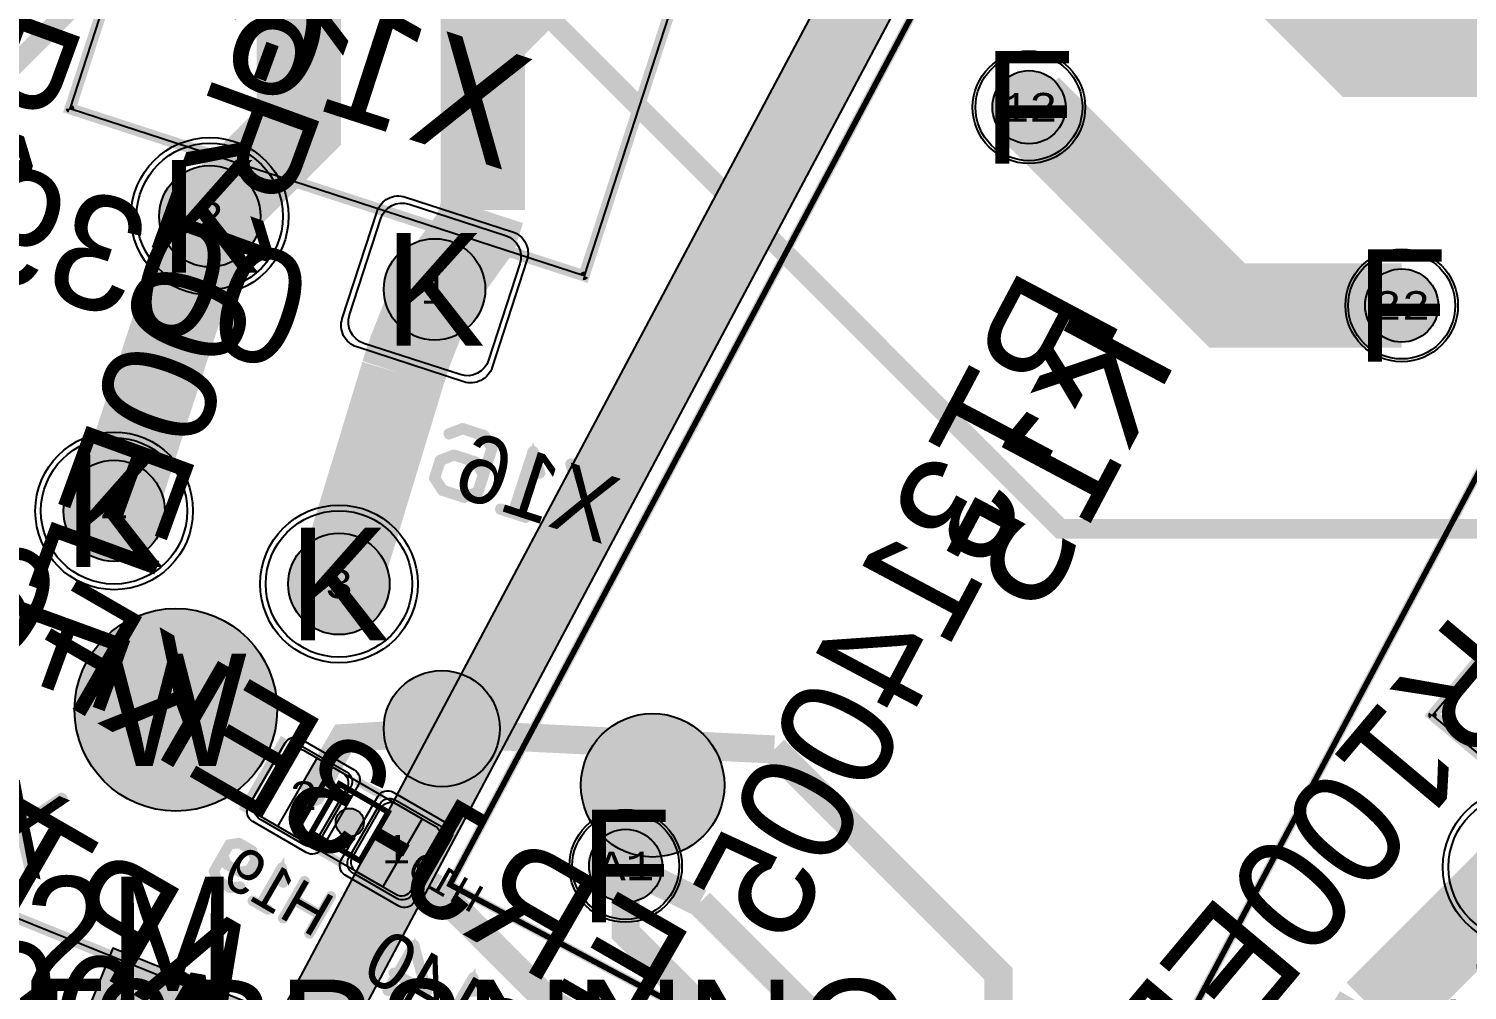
# Model space of a CAD drawing. Extents: x -98 to 119, y -207 to 98.
# Drawn here: x 16.64 to 42.19, y 54.27 to 71.34 of the extents above; entities that cross this region are included whole.
import ezdxf
from ezdxf.enums import TextEntityAlignment as Align

# ---------------------------------------------------------------- set-up
doc = ezdxf.new("R2010")
doc.units = 0
doc.header["$MEASUREMENT"] = 0
for name, color, linetype in [('ASSEMBLY_OUTLINES_BTM', 191, 'CONTINUOUS'), ('ASSEMBLY_PART_NUMBERS_BTM', 191, 'CONTINUOUS'), ('ASSEMBLY_PART_NUMBERS_TOP', 102, 'CONTINUOUS'), ('ASSEMBLY_REF_DES_BTM', 191, 'CONTINUOUS'), ('BOARD_OUTLINE', 10, 'CONTINUOUS'), ('DRILL_DRAWING', 21, 'CONTINUOUS'), ('GENERATED_SILKSCREEN_BTM', 255, 'CONTINUOUS'), ('MANUFACTURING_OUTLINES', 10, 'CONTINUOUS'), ('MOUNTING_HOLES_LAYER_BOT17', 42, 'CONTINUOUS'), ('MOUNTING_HOLES_LAYER_TOP', 42, 'CONTINUOUS'), ('PART_HOLES_LAYER_BOTTOM', 30, 'CONTINUOUS'), ('PART_HOLES_LAYER_TOP', 30, 'CONTINUOUS'), ('PART_PADS_LAYER_BOTTOM', 230, 'CONTINUOUS'), ('PART_PADS_LAYER_TOP', 150, 'CONTINUOUS'), ('PART_PADS_SMD_BTM', 230, 'CONTINUOUS'), ('PIN_NUMBERS_BTM', 8, 'CONTINUOUS'), ('PIN_NUMBERS_TOP', 8, 'CONTINUOUS'), ('PLACEMENT_OUTLINES_BTM', 222, 'CONTINUOUS'), ('PLANE_DATA_LAYER_BOTTOM', 230, 'CONTINUOUS'), ('PLANE_DATA_LAYER_TOP', 150, 'CONTINUOUS'), ('PLANE_SHAPES_LAYER_BOTTOM', 230, 'CONTINUOUS'), ('PLANE_SHAPES_LAYER_TOP', 150, 'CONTINUOUS'), ('ROUTE_BORDER', 151, 'CONTINUOUS'), ('SILKSCREEN_OUTLINES_BTM', 211, 'CONTINUOUS'), ('SILKSCREEN_REF_DES_BTM', 211, 'CONTINUOUS'), ('SOLDERMASK_PADS_BTM', 12, 'CONTINUOUS'), ('SOLDERMASK_PADS_TOP', 180, 'CONTINUOUS'), ('SOLDERPASTE_PADS_BTM', 12, 'CONTINUOUS'), ('TRACES_LAYER_BOTTOM', 230, 'CONTINUOUS'), ('TRACES_LAYER_TOP', 150, 'CONTINUOUS')]:
    doc.layers.add(name, color=color, linetype=linetype)
doc.styles.add('COURIER_NEW', font='COUR.TTF')
doc.styles.add('VERDANA', font='verdana.TTF')
doc.styles.add('VERIBEST_GERBER_0', font='txt')

msp = doc.modelspace()

# ---------------------------------------------------------------- hatches: boundary and pattern name
at = {"layer": 'ASSEMBLY_OUTLINES_BTM'}
h = msp.add_hatch(color=256, dxfattribs=at)
edge = h.paths.add_edge_path()
edge.add_arc((27.720512, 57.910871), 1.274755, 0, 360)
h = msp.add_hatch(color=256, dxfattribs=at)
edge = h.paths.add_edge_path()
edge.add_arc((22.339357, 57.25), 0.25, 0, 360)
at = {"layer": 'GENERATED_SILKSCREEN_BTM'}
h = msp.add_hatch(color=256, dxfattribs=at)
edge = h.paths.add_edge_path()
edge.add_arc((23.973568, 58.916124), 1.030776, 0, 360)
at = {"layer": 'MOUNTING_HOLES_LAYER_BOT17'}
h = msp.add_hatch(color=256, dxfattribs=at)
edge = h.paths.add_edge_path()
edge.add_arc((19.25, 59.25), 1.8, 0, 360)
at = {"layer": 'MOUNTING_HOLES_LAYER_TOP'}
h = msp.add_hatch(color=256, dxfattribs=at)
edge = h.paths.add_edge_path()
edge.add_arc((19.25, 59.25), 1.8, 0, 360)
at = {"layer": 'PART_HOLES_LAYER_BOTTOM'}
h = msp.add_hatch(color=256, dxfattribs=at)
edge = h.paths.add_edge_path()
edge.add_arc((34.405872, 69.951691), 0.65, 0, 360)
h = msp.add_hatch(color=256, dxfattribs=at)
edge = h.paths.add_edge_path()
edge.add_arc((19.852579, 68.014341), 0.9, 0, 360)
h = msp.add_hatch(color=256, dxfattribs=at)
edge = h.paths.add_edge_path()
edge.add_arc((23.847016, 66.71647), 0.9, 0, 360)
h = msp.add_hatch(color=256, dxfattribs=at)
edge = h.paths.add_edge_path()
edge.add_arc((41.027979, 66.430655), 0.65, 0, 360)
h = msp.add_hatch(color=256, dxfattribs=at)
edge = h.paths.add_edge_path()
edge.add_arc((18.152986, 62.78353), 0.9, 0, 360)
h = msp.add_hatch(color=256, dxfattribs=at)
edge = h.paths.add_edge_path()
edge.add_arc((22.147423, 61.485659), 0.9, 0, 360)
h = msp.add_hatch(color=256, dxfattribs=at)
edge = h.paths.add_edge_path()
edge.add_arc((27.241736, 56.477911), 0.65, 0, 360)
at = {"layer": 'PART_HOLES_LAYER_TOP'}
h = msp.add_hatch(color=256, dxfattribs=at)
edge = h.paths.add_edge_path()
edge.add_arc((34.405872, 69.951691), 0.65, 0, 360)
h = msp.add_hatch(color=256, dxfattribs=at)
edge = h.paths.add_edge_path()
edge.add_arc((19.852579, 68.014341), 0.9, 0, 360)
h = msp.add_hatch(color=256, dxfattribs=at)
edge = h.paths.add_edge_path()
edge.add_arc((23.847016, 66.71647), 0.9, 0, 360)
h = msp.add_hatch(color=256, dxfattribs=at)
edge = h.paths.add_edge_path()
edge.add_arc((41.027979, 66.430655), 0.65, 0, 360)
h = msp.add_hatch(color=256, dxfattribs=at)
edge = h.paths.add_edge_path()
edge.add_arc((18.152986, 62.78353), 0.9, 0, 360)
h = msp.add_hatch(color=256, dxfattribs=at)
edge = h.paths.add_edge_path()
edge.add_arc((22.147423, 61.485659), 0.9, 0, 360)
h = msp.add_hatch(color=256, dxfattribs=at)
edge = h.paths.add_edge_path()
edge.add_arc((27.241736, 56.477911), 0.65, 0, 360)
at = {"layer": 'PLANE_DATA_LAYER_BOTTOM'}
h = msp.add_hatch(color=256, dxfattribs=at)
h.paths.add_polyline_path([(-96.5, 0, -1), (96.5, 0, -1)], flags=0)
h.paths.add_polyline_path([(92.251979, -7.43598, 0.726988162), (92.479659, -3.637852, -0.308609791), (92.431259, -3.566904, -0.009635255), (92.431316, -3.563968, 0.009635011), (92.5, -0.000006), (92.5, 0.000001, 0.053325255), (90.407665, 19.562826, -0.053326925), (90.405941, 19.578942), (90.405941, 19.578943, -0.238217909), (90.436919, 19.640273, 0.661755037), (89.584154, 23.221888, -0.295297583), (89.523137, 23.277841, 0.022401018), (87.08146, 31.194059, -0.086206302), (87.076996, 31.219756), (87.076996, 31.219757, -0.210183909), (87.101696, 31.275919, 0.679382507), (85.774921, 34.749845, -0.301864993), (85.705267, 34.797373, 0.047915829), (77.514669, 50.475005, -0.145307444), (77.502324, 50.516585, -0.123988701), (77.511414, 50.552678, 0.606608991), (75.516892, 53.486368, -0.274238992), (75.44586, 53.517962, 0.021523084), (70.565432, 59.806101, -0.177595235), (70.547363, 59.855368), (70.547363, 59.855369, -0.111833303), (70.5548, 59.888203, 0.661755452), (68.116894, 62.64715, -0.295297373), (68.036725, 62.667806, 0.05833458), (51.722715, 76.687749, -0.249337829), (51.689123, 76.750923), (51.689123, 76.750924, -0.060759886), (51.691357, 76.76924, 0.714966399), (48.509213, 78.818582, -0.314871124), (48.42205, 78.81342, 0.022806677), (41.042088, 82.896302, -0.285136953), (40.999698, 82.964591), (40.999698, 82.964596, -0.004247023), (40.999709, 82.965891, 0.647046608), (37.697353, 84.5176, -0.289754858), (37.616734, 84.505806, 0.052943541), (19.031563, 90.52099, -0.30833592), (18.972104, 90.582877, 0.696982245), (15.284156, 91.27756, -0.308339612), (15.206255, 91.241547, 0.022370691), (6.993138, 92.235275, -0.315204372), (6.925536, 92.290658, 0.715888063), (3.14462, 92.496703, -0.315205261), (3.0714, 92.448994, 0.063468058), (-20.215283, 90.264015, -0.320142253), (-20.296827, 90.298428, 0.72963938), (-23.995319, 89.386755, -0.320144031), (-24.051528, 89.318386, 0.018663537), (-30.645576, 87.275991, -0.309865735), (-30.72878, 87.298418, 0.701170836), (-34.249879, 85.978007, -0.002752694), (-34.249874, 85.977168, -0.30685575), (-34.29782, 85.9064, 0.04916641), (-50.410548, 77.556603, -0.32354836), (-50.499711, 77.561018, 0.739212756), (-53.660594, 75.408706, -0.075169868), (-53.657188, 75.386179), (-53.657188, 75.386178, -0.242479425), (-53.68916, 75.324127, 0.019967737), (-59.527063, 70.80098, -0.298487087), (-59.610009, 70.791065, 0.556724412), (-62.5, 69), (-62.5, 68.999999, 0.082708518), (-62.392031, 68.351756, -0.298487573), (-62.412702, 68.270818, 0.067186589), (-78.279974, 49.27977, -0.277817809), (-78.350169, 49.24438, 0.436350868), (-80.5, 47.25), (-80.5, 47.249999, 0.141466326), (-80.192238, 46.184011, -0.141465884), (-80.180512, 46.143397), (-80.180512, 46.143396, -0.131190735), (-80.190652, 46.105416, 0.019294819), (-83.506407, 39.786053, -0.312206796), (-83.581614, 39.742899, 0.439123468), (-85.75, 37.75, 0.204829615), (-85.131688, 36.303992, -0.204830708), (-85.10813, 36.248899), (-85.10813, 36.248898, -0.100919006), (-85.114214, 36.219062, 0.048097759), (-90.466303, 19.289839, -0.314870423), (-90.530154, 19.230281, 0.714965653), (-91.24073, 15.512631, -0.269378312), (-91.202277, 15.446437), (-91.202277, 15.446436, -0.041929831), (-91.203345, 15.433723, 0.018841331), (-92.106444, 8.523669, -0.32827121), (-92.166453, 8.456161, 0.354028014), (-93.75, 6.5), (-93.75, 6.499999, 0.314708299), (-92.438077, 4.622088, -0.31470689), (-92.388093, 4.55054), (-92.388093, 4.550537, -0.012285748), (-92.388185, 4.546794, 0.012294179), (-92.5, 0.00001), (-92.5, -0.000004, 0.052933393), (-90.438132, -19.421494, -0.329408644), (-90.475468, -19.504015, 0.27173254), (-91.5, -21.25, 0.401597711), (-89.586502, -23.248128, -0.329404507), (-89.516056, -23.305059, 0.021307354), (-87.207653, -30.839509, -0.322177334), (-87.232533, -30.924924, 0.230665932), (-88, -32.499999), (-88, -32.5, 0.431495031), (-85.882787, -34.496562, -0.3221788), (-85.807634, -34.544174, 0.048016175), (-77.643233, -50.277018, -0.303878783), (-77.644537, -50.3618, 0.152518996), (-78, -51.499999), (-78, -51.5, 0.481982915), (-75.552374, -53.449264, -0.303883418), (-75.473145, -53.479475, 0.021991255), (-70.483925, -59.90214, -0.318621499), (-70.47622, -59.989968, 0.725399056), (-67.952631, -62.834176, -0.318624212), (-67.866344, -62.852281, 0.062392529), (-50.265124, -77.650932, -0.254356234), (-50.230332, -77.714899), (-50.230332, -77.7149, -0.034453173), (-50.231054, -77.725364, 0.034451935), (-50.25, -78), (-50.25, -78.000001, 0.603308224), (-47.119729, -79.649997, -0.291362646), (-47.037917, -79.64725, 0.02294124), (-39.54278, -83.621879, -0.290012797), (-39.499155, -83.690765), (-39.499155, -83.690766, -0.007130353), (-39.499186, -83.692939, 0.007132964), (-39.5, -83.749994), (-39.5, -83.75, 0.658082965), (-36.126004, -85.203319, -0.297762979), (-36.043963, -85.188513, 0.049016344), (-18.771876, -90.575199, -0.301861306), (-18.712566, -90.635139, 0.679381768), (-15.056336, -91.31372, -0.301864385), (-14.979467, -91.279054, 0.021749122), (-6.993138, -92.235275, -0.315204372), (-6.925536, -92.290658, 0.715888063), (-3.14462, -92.496703, -0.315205261), (-3.0714, -92.448994, 0.06250827), (19.869968, -90.340657, -0.345566403), (19.954737, -90.381493, 0.794356815), (23.75, -89.500001), (23.75, -89.499973, 0.005086864), (23.749586, -89.459281, -0.345588489), (23.806159, -89.384097, 0.021469451), (31.383958, -87.013201, -0.314446926), (31.468175, -87.035889, 0.700130836), (35, -85.75), (35, -85.749988, 0.009099261), (34.998675, -85.677212, -0.009057228), (34.998625, -85.674452), (34.998625, -85.674439, -0.304472205), (35.045955, -85.60392, 0.047985464), (50.721249, -77.353765, -0.31444166), (50.808431, -77.356288, 0.616218308), (54, -75.75), (54, -75.749999, 0.067758174), (53.927211, -75.215343, -0.067753523), (53.924438, -75.194974), (53.924438, -75.194973, -0.241537288), (53.95619, -75.13308, 0.022365821), (60.452055, -70.01285, -0.313111549), (60.538488, -70.003709, 0.710095351), (63.344013, -67.475653, -0.099717589), (63.33807, -67.446151), (63.33807, -67.44615, -0.206928064), (63.362073, -67.390635, 0.058205552), (77.187807, -50.973449, -0.317486674), (77.269693, -50.94147, 0.722224143), (79.294241, -47.729048, -0.173873661), (79.276877, -47.680625, -0.136094565), (79.287761, -47.641379, 0.020523482), (82.926938, -40.980152, -0.353003204), (83.013777, -40.939997, 0.48811211), (85.5, -39), (85.5, -38.999999, 0.240073604), (84.675602, -37.381988, -0.240072951), (84.644192, -37.320342), (84.644192, -37.320341, -0.104105615), (84.650658, -37.289623, 0.050546739), (90.411157, -19.546683, -0.32146983), (90.476988, -19.487077, 0.38127918), (92.25, -17.5, 0.275143701), (91.203224, -15.741772, -0.275142487), (91.163342, -15.674784), (91.163342, -15.674783, -0.042554947), (91.164442, -15.661882, 0.022235783), (92.195155, -7.50356, -0.319196338)], flags=0)
h = msp.add_hatch(color=256, dxfattribs=at)
h.paths.add_polyline_path([(22.443529, 53.195256), (19.003139, 44.679994, -0.414208559), (18.903943, 44.637888), (16.819319, 45.480131, -0.828642834), (16.848644, 45.626978, 5.288993211), (15.833121, 46.037276, -0.206117321), (15.856952, 45.981923, -0.53170999), (15.752207, 45.911272), (14.703833, 46.334842, -0.414213562), (14.661727, 46.434038), (17.243266, 52.823572), (18.102116, 54.9493, -0.414208559), (18.201312, 54.991406), (22.401423, 53.294452, -0.414213562)], flags=0)
h.paths.add_polyline_path([(20.539768, 52.220535, 0.096372306), (20.605414, 52.557957, 0.305730328), (20.042561, 53.392422), (18.929941, 53.84195, 0.414214891), (17.758327, 53.344629), (17.308921, 52.232308, -0.000081031), (17.308912, 52.232285, 0.096372306), (17.243266, 51.894863, 0.305730328), (17.806119, 51.060398), (18.918739, 50.61087, 0.414214891), (20.090353, 51.108191), (20.539759, 52.220512, -0.000081031)], flags=0)
at = {"layer": 'PLANE_DATA_LAYER_TOP'}
h = msp.add_hatch(color=256, dxfattribs=at)
h.paths.add_polyline_path([(39.298452, 74.995829, -0.12278179), (39.289533, 74.960056), (37.733587, 72.033747, -0.414218761), (37.630532, 72.00224), (33.390067, 74.256935, 0.414213562), (33.390056, 74.256932), (22.271932, 53.346779), (22.271931, 53.346775, 0.300021081), (22.271936, 53.346768), (22.401423, 53.294451, -0.414213562), (22.443529, 53.195255), (19.024093, 44.731857, -0.133140015), (19.000003, 44.700082), (19, 44.700076), (19, 41.750004), (19.000003, 41.749999), (21.749998, 39.000002, 0.207684346), (21.750004, 39), (27.9238, 39, -0.414213562), (28, 38.9238), (28, 38.5762, -0.414213562), (27.9238, 38.5), (27.615, 38.5, 0.289578434), (27.298834, 38.30013, -0.632171985), (27.161166, 38.30013, 0.289578434), (26.845, 38.5), (26.345, 38.5, 0.289578434), (26.028834, 38.30013, -0.632171985), (25.891166, 38.30013, 0.289578434), (25.575, 38.5), (25.075, 38.5, 0.289578434), (24.758834, 38.30013, -0.632171985), (24.621166, 38.30013, 0.289578434), (24.305, 38.5), (23.805, 38.5, 0.414213562), (23.455, 38.15), (23.455, 35.85, 0.414213562), (23.805, 35.5), (24.305, 35.5, 0.289578434), (24.621166, 35.69987, -0.632171985), (24.758834, 35.69987, 0.289578434), (25.075, 35.5), (25.575, 35.5, 0.289578434), (25.891166, 35.69987, -0.632171985), (26.028834, 35.69987, 0.289578434), (26.345, 35.5), (26.845, 35.5, 0.289578434), (27.161166, 35.69987, -0.632171985), (27.298834, 35.69987, 0.289578434), (27.615, 35.5), (27.9238, 35.5, -0.414213562), (28, 35.4238), (28, 35.3262, -0.414213562), (27.9238, 35.25), (21.53156, 35.250002, -0.198913366), (21.477678, 35.27232), (17.77232, 38.977678, -0.198909956), (17.750002, 39.031559), (17.750002, 39.03156), (17.75, 45.205115, 0.300021081), (17.749995, 45.205122), (17.037385, 45.493036, -0.77176969), (17.056168, 45.639259, 3.817156183), (15.692372, 46.190268, -0.170211357), (15.709053, 46.142687, -0.53170999), (15.604308, 46.072036), (14.738916, 46.421677, -0.414213562), (14.69681, 46.520873), (17.243266, 52.823572), (18.102116, 54.9493, -0.414208559), (18.201312, 54.991406), (21.09683, 53.821542, 0.381131653), (21.09684, 53.821545), (33.462431, 77.077843, -0.225170332), (33.514857, 77.116807, 0.204447047), (33.514862, 77.116811), (33.893604, 77.829122, -0.414218761), (33.996659, 77.860629), (35.322009, 77.155928), (39.258026, 75.063111, -0.277322705), (39.298452, 74.995831)], flags=0)
h.paths.add_polyline_path([(20.539768, 52.220535, 0.096372306), (20.605414, 52.557957, 0.305730328), (20.042561, 53.392422), (18.929941, 53.84195, 0.414214891), (17.758327, 53.344629), (17.308921, 52.232308, -0.000081031), (17.308912, 52.232285, 0.096372306), (17.243266, 51.894863, 0.305730328), (17.806119, 51.060398), (18.918739, 50.61087, 0.414214891), (20.090353, 51.108191), (20.539759, 52.220512, -0.000081031)], flags=0)
h.paths.add_polyline_path([(35.322009, 74.401747, -1), (38.222009, 74.401747, -1)], flags=0)
at = {"layer": 'PLANE_SHAPES_LAYER_BOTTOM'}
h = msp.add_hatch(color=256, dxfattribs=at)
h.paths.add_polyline_path([(-96.5, 0, -1), (96.5, 0, -1)], flags=0)
h.paths.add_polyline_path([(-92.5, 0, -1), (92.5, 0, -1)], flags=0)
msp.add_hatch(color=256, dxfattribs=at).paths.add_polyline_path([(14.63318, 46.363387), (18.974595, 44.609342), (22.472075, 53.265907), (18.13066, 55.019952)], flags=0)
at = {"layer": 'PLANE_SHAPES_LAYER_TOP'}
h = msp.add_hatch(color=256, dxfattribs=at)
h.paths.add_polyline_path([(-96.31345, 0, -1), (96.81345, 0, -1)], flags=0)
h.paths.add_polyline_path([(-92.25, 0, -1), (92.75, 0, -1)], flags=0)
for points in [[(39.325307, 75.027336), (37.697813, 71.966467), (33.39006, 74.256939), (21.982699, 52.802811), (20.869802, 53.394549), (33.490137, 77.129949), (33.514858, 77.116804), (33.929378, 77.896402)], [(14.668263, 46.450222), (19.009678, 44.696177), (22.472075, 53.265907), (18.13066, 55.019952)]]:
    msp.add_hatch(color=256, dxfattribs=at).paths.add_polyline_path(points, flags=0)
at = {"layer": 'SILKSCREEN_OUTLINES_BTM'}
h = msp.add_hatch(color=256, dxfattribs=at)
edge = h.paths.add_edge_path()
edge.add_arc((23.973568, 58.916124), 1.030776, 0, 360)

# ---------------------------------------------------------------- linework, layer by layer
at = {"layer": 'ASSEMBLY_OUTLINES_BTM'}
for points, const_width in [([(21.326848, 82.098074), (30.45699, 79.131511), (26.501573, 66.957987), (17.37143, 69.924551)], 0.2), ([(24.119802, 56.144549), (37.734477, 81.75003), (48.947912, 75.787741), (35.333237, 50.18226)], 0.1), ([(49.80175, 68.962415), (57.155777, 62.791654), (48.928095, 52.986285), (41.574068, 59.157046)], 0.2), ([(18.747433, 44.047094), (5.581422, 49.366508), (9.252567, 58.45291), (22.418578, 53.133496)], 0.2), ([(22.52237, 56.566987), (21.656344, 57.066987), (22.156344, 57.933013), (23.02237, 57.433013)], 0.1)]:
    msp.add_lwpolyline(points, close=True, dxfattribs=dict(at, const_width=const_width))
msp.add_lwpolyline([(22.924664, 56.103782), (21.06271, 57.178782), (21.76271, 58.391218), (23.624664, 57.316218)], close=True, dxfattribs=at)
at = {"layer": 'ASSEMBLY_OUTLINES_BTM', "const_width": 0.1}
msp.add_lwpolyline([(21.939838, 58.058013), (21.439838, 57.191987)], dxfattribs=at)
at = {"layer": 'ASSEMBLY_OUTLINES_BTM'}
for centre, radius in [((27.720512, 57.910871), 1.274755), ((22.339357, 57.25), 0.25)]:
    msp.add_circle(centre, radius, dxfattribs=at)
at = {"layer": 'BOARD_OUTLINE', "const_width": 0.1}
msp.add_lwpolyline([(-97.5, 0, -1), (97.5, 0, -1)], format="xyb", close=True, dxfattribs=at)
at = {"layer": 'GENERATED_SILKSCREEN_BTM', "const_width": 0.15}
for points in [[(24.119802, 56.144549), (37.734477, 81.75003), (48.947912, 75.787741), (35.333237, 50.18226)], [(18.747433, 44.047094), (5.581422, 49.366508), (9.252567, 58.45291), (22.418578, 53.133496)]]:
    msp.add_lwpolyline(points, close=True, dxfattribs=at)
for points in [[(29.730805, 76.896526), (26.501578, 66.957985, -0.414213562), (26.501571, 66.957982), (25.45607, 67.297686, 0.00000579), (25.45607, 67.297697), (26.50157, 66.957994), (29.730793, 76.896525), (20.600661, 79.863084), (17.371437, 69.924554), (19.332741, 69.287288, 0.000002937), (19.332726, 69.287282), (17.371428, 69.924546, -0.306678441), (17.371425, 69.924551), (17.371425, 69.924553), (17.371437, 69.924589), (20.600653, 79.863093, -0.414213562), (20.60066, 79.863096), (29.730802, 76.896533, -0.306678442), (29.730805, 76.896528), (29.730805, 76.896526)], [(22.886901, 68.132471, 0.000006001), (22.886894, 68.132462), (21.021365, 68.738609, 0.000003026), (21.021356, 68.738623), (22.886901, 68.132471)], [(55.645231, 60.99145, -0.16227766), (55.64523, 60.991447), (48.928099, 52.986282, -0.414213562), (48.928092, 52.986281), (48.085976, 53.6929, 0.000005669), (48.08598, 53.69291), (48.928094, 52.986292), (55.645219, 60.991449), (48.2912, 67.162204), (41.574075, 59.157047), (43.15384, 57.831466, 0.000002727), (43.153825, 57.831466), (41.574065, 59.157042, -0.414213563), (41.574064, 59.157049), (41.574075, 59.157062), (48.291195, 67.162214, -0.414213562), (48.291202, 67.162215), (55.645229, 60.991454, -0.236067977), (55.645231, 60.99145)], [(22.922766, 57.721465, 0.000010985), (22.922755, 57.72146), (22.455953, 57.990968, 0.000010909), (22.455953, 57.99098), (22.922766, 57.721465)], [(22.222761, 56.50902), (21.755948, 56.778535, 0.000010985), (21.755959, 56.77854), (22.222761, 56.509032, 0.000010909), (22.222761, 56.50902)]]:
    msp.add_lwpolyline(points, format="xyb", dxfattribs=at)
for points in [[(24.335693, 64.266491), (24.092093, 64.172891), (24.084893, 64.168091), (24.080093, 64.159691), (24.078893, 64.153691), (24.080093, 64.147691), (24.082493, 64.140491), (24.086093, 64.134491), (24.090893, 64.128491), (24.095693, 64.126091), (24.101693, 64.124891), (24.107693, 64.126091), (24.345293, 64.217291), (24.713693, 64.097291), (24.842093, 63.896891), (24.708893, 63.486491), (24.594893, 63.662891), (24.591293, 63.665291), (24.588893, 63.667691), (24.587693, 63.668891), (24.586493, 63.671291), (24.584093, 63.672491), (24.198893, 63.797291), (24.194093, 63.797291), (24.192893, 63.797291), (24.191693, 63.797291), (24.188093, 63.797291), (24.183293, 63.797291), (23.940893, 63.704891), (23.938493, 63.702491), (23.936093, 63.701291), (23.934893, 63.700091), (23.932493, 63.697691), (23.927693, 63.690491), (23.925293, 63.688091), (23.824493, 63.374891), (23.823293, 63.368891), (23.824493, 63.362891), (23.824493, 63.358091), (23.826893, 63.353291), (23.968493, 63.134891), (23.972093, 63.130091), (23.973293, 63.128891), (23.975693, 63.127691), (23.976893, 63.126491), (23.978093, 63.126491), (23.980493, 63.125291), (24.365693, 63.000491), (24.370493, 62.999291), (24.375293, 62.999291), (24.380093, 63.000491), (24.623693, 63.095291), (24.626093, 63.095291), (24.628493, 63.096491), (24.630893, 63.098891), (24.636893, 63.106091), (24.639293, 63.109691), (24.892493, 63.892091), (24.893693, 63.898091), (24.892493, 63.902891), (24.891293, 63.907691), (24.891293, 63.910091), (24.888893, 63.913691), (24.747293, 64.132091), (24.743693, 64.135691), (24.741293, 64.136891), (24.741293, 64.138091), (24.736493, 64.141691), (24.351293, 64.266491), (24.346493, 64.266491), (24.344093, 64.266491), (24.340493, 64.266491), (24.335693, 64.266491)], [(25.470893, 62.693291), (25.478093, 62.688491), (25.481693, 62.681291), (25.482893, 62.672891), (25.480493, 62.663291), (25.476893, 62.656091), (25.472093, 62.648891), (25.463693, 62.645291), (25.460093, 62.645291), (25.455293, 62.646491), (25.010093, 62.790491), (25.001693, 62.795291), (24.998093, 62.802491), (24.996893, 62.812091), (24.998093, 62.820491), (25.001693, 62.828891), (25.008893, 62.836091), (25.016093, 62.838491), (25.025693, 62.838491), (25.226093, 62.772491), (25.574093, 63.844091), (25.577693, 63.851291), (25.582493, 63.856091), (25.589693, 63.858491), (25.598093, 63.856091), (25.604093, 63.856091), (25.610093, 63.853691), (25.614893, 63.850091), (25.617293, 63.845291), (25.737293, 63.460091), (25.739693, 63.450491), (25.736093, 63.443291), (25.731293, 63.437291), (25.722893, 63.432491), (25.714493, 63.430091), (25.706093, 63.431291), (25.697693, 63.434891), (25.694093, 63.443291), (25.594493, 63.758891), (25.270493, 62.758091), (25.470893, 62.693291)], [(24.689693, 63.426491), (24.596093, 63.136091), (24.372893, 63.049691), (24.004493, 63.169691), (23.873693, 63.371291), (23.967293, 63.661691), (24.192893, 63.749291), (24.561293, 63.629291), (24.689693, 63.426491)], [(25.925693, 62.503691), (26.462093, 62.905691), (26.658893, 62.266091), (26.663693, 62.257691), (26.670893, 62.254091), (26.679293, 62.252891), (26.687693, 62.255291), (26.694893, 62.258891), (26.700893, 62.264891), (26.705693, 62.272091), (26.704493, 62.281691), (26.505293, 62.936891), (27.051293, 63.348491), (27.057293, 63.354491), (27.058493, 63.362891), (27.057293, 63.372491), (27.053693, 63.379691), (27.047693, 63.385691), (27.040493, 63.390491), (27.032093, 63.391691), (27.022493, 63.388091), (26.488493, 62.986091), (26.290493, 63.625691), (26.286893, 63.634091), (26.279693, 63.637691), (26.271293, 63.638891), (26.262893, 63.636491), (26.254493, 63.632891), (26.247293, 63.626891), (26.243693, 63.618491), (26.243693, 63.610091), (26.447693, 62.954891), (25.898093, 62.544491), (25.892093, 62.536091), (25.890893, 62.527691), (25.892093, 62.518091), (25.896893, 62.509691), (25.902893, 62.503691), (25.910093, 62.500091), (25.918493, 62.500091), (25.925693, 62.503691)], [(21.182306, 58.749519), (20.432306, 57.450481)], [(16.467997, 57.146027), (16.656997, 56.333027), (16.662997, 56.322527), (16.671997, 56.316527), (16.682497, 56.315027), (16.692997, 56.316527), (16.701997, 56.321027), (16.710997, 56.327027), (16.716997, 56.337527), (16.716997, 56.348027), (16.524997, 57.182027), (17.241997, 57.647027), (17.249497, 57.654527), (17.252497, 57.665027), (17.250997, 57.677027), (17.246497, 57.686027), (17.240497, 57.695027), (17.231497, 57.701027), (17.220997, 57.702527), (17.208997, 57.699527), (16.508497, 57.245027)], [(20.222797, 56.07016), (20.394797, 56.09736), (20.400397, 56.09816), (20.403597, 56.10216), (20.405197, 56.10776), (20.405997, 56.11416), (20.404397, 56.11976), (20.401197, 56.12536), (20.396397, 56.12856), (20.389997, 56.13016), (20.224397, 56.10296), (20.000397, 56.23256), (19.942797, 56.38216), (20.085997, 56.63016), (20.136397, 56.49896), (20.137997, 56.49576), (20.138797, 56.49496), (20.140397, 56.49336), (20.143597, 56.49096), (20.377197, 56.35576), (20.380397, 56.35416), (20.385197, 56.35336), (20.386797, 56.35416), (20.558797, 56.38056), (20.560397, 56.38056), (20.561997, 56.38136), (20.565197, 56.38296), (20.569197, 56.38696), (20.570797, 56.38936), (20.681197, 56.57976), (20.682797, 56.58376), (20.682797, 56.58696), (20.682797, 56.58936), (20.681997, 56.59176), (20.681997, 56.59416), (20.619597, 56.75736), (20.615597, 56.76056), (20.615597, 56.76136), (20.614797, 56.76296), (20.613197, 56.76456), (20.378797, 56.89976), (20.377197, 56.90056), (20.374797, 56.90056), (20.373197, 56.90056), (20.371597, 56.90136), (20.368397, 56.90216), (20.196397, 56.87496), (20.192397, 56.87336), (20.189197, 56.87016), (20.186797, 56.86936), (20.185197, 56.86616), (19.910797, 56.39096), (19.909997, 56.38856), (19.908397, 56.38376), (19.908397, 56.38136), (19.909197, 56.37736), (19.971597, 56.21496), (19.973197, 56.21096), (19.973997, 56.21016), (19.975597, 56.20936), (19.976397, 56.20856), (19.977197, 56.20776), (19.978797, 56.20616), (20.213197, 56.07096), (20.214797, 56.07016), (20.216397, 56.07016), (20.219597, 56.06936), (20.222797, 56.07016)], [(20.648397, 56.59016), (20.545997, 56.41336), (20.388397, 56.38696), (20.164397, 56.51656), (20.106797, 56.66696), (20.209197, 56.84376), (20.367597, 56.86856), (20.591597, 56.73896), (20.648397, 56.59016)], [(20.890797, 55.71816), (20.895597, 55.71416), (20.897197, 55.70856), (20.895597, 55.70296), (20.893197, 55.69736), (20.889997, 55.69256), (20.885197, 55.68936), (20.882797, 55.68776), (20.880397, 55.68776), (20.877197, 55.68776), (20.873997, 55.68936), (20.603597, 55.84536), (20.599597, 55.84936), (20.597997, 55.85496), (20.597997, 55.86056), (20.600397, 55.86616), (20.604397, 55.87096), (20.609197, 55.87496), (20.614797, 55.87576), (20.620397, 55.87416), (20.741997, 55.80376), (21.117997, 56.45496), (21.121197, 56.45896), (21.125197, 56.46136), (21.129997, 56.46136), (21.135597, 56.45896), (21.139597, 56.45816), (21.142797, 56.45576), (21.145197, 56.45256), (21.146797, 56.44856), (21.171597, 56.18056), (21.170797, 56.17416), (21.168397, 56.17016), (21.163597, 56.16696), (21.157997, 56.16536), (21.152397, 56.16536), (21.146797, 56.16696), (21.141997, 56.17016), (21.140397, 56.17576), (21.119597, 56.39576), (20.769197, 55.78856), (20.890797, 55.71816)], [(21.635597, 55.26696), (21.631597, 55.26216), (21.626797, 55.26056), (21.620397, 55.26136), (21.615597, 55.26296), (21.609997, 55.26696), (21.606797, 55.27256), (21.605197, 55.27816), (21.607597, 55.28376), (21.791597, 55.60296), (21.352397, 55.85576), (21.168397, 55.53736), (21.164397, 55.53256), (21.158797, 55.53096), (21.153197, 55.53096), (21.147597, 55.53336), (21.143597, 55.53656), (21.140397, 55.54136), (21.138797, 55.54696), (21.140397, 55.55336), (21.525197, 56.21896), (21.529197, 56.22296), (21.534797, 56.22456), (21.540397, 56.22456), (21.545997, 56.22216), (21.549997, 56.21896), (21.553197, 56.21416), (21.554797, 56.20856), (21.552397, 56.20296), (21.368397, 55.88376), (21.807597, 55.63016), (21.991597, 55.94936), (21.995597, 55.95336), (22.001197, 55.95576), (22.007597, 55.95496), (22.013197, 55.95256), (22.017997, 55.94936), (22.021197, 55.94376), (22.021997, 55.93816), (22.020397, 55.93256), (21.635597, 55.26696)], [(23.155733, 55.1522), (23.077733, 55.3562), (23.072733, 55.3602), (23.072733, 55.3612), (23.071733, 55.3632), (23.069733, 55.3652), (22.776733, 55.5342), (22.774733, 55.5352), (22.771733, 55.5352), (22.769733, 55.5352), (22.767733, 55.5362), (22.763733, 55.5372), (22.548733, 55.5032), (22.543733, 55.5012), (22.539733, 55.4972), (22.536733, 55.4962), (22.534733, 55.4922), (22.191733, 54.8982), (22.190733, 54.8952), (22.188733, 54.8892), (22.188733, 54.8862), (22.189733, 54.8812), (22.267733, 54.6782), (22.269733, 54.6752), (22.271733, 54.6722), (22.271733, 54.6712), (22.273733, 54.6692), (22.276733, 54.6672), (22.569733, 54.4982), (22.571733, 54.4972), (22.573733, 54.4972), (22.577733, 54.4962), (22.581733, 54.4972), (22.796733, 54.5312), (22.799733, 54.5312), (22.801733, 54.5312), (22.804733, 54.5332), (22.809733, 54.5382), (22.811733, 54.5402), (23.154733, 55.1342), (23.155733, 55.1382), (23.155733, 55.1422), (23.156733, 55.1462), (23.155733, 55.1522)], [(22.662733, 54.5502), (22.583733, 54.5382), (22.303733, 54.7002), (22.231733, 54.8872), (22.564733, 55.4642), (22.638733, 55.4752), (22.662733, 54.5502)], [(23.113733, 55.1472), (22.780733, 54.5702), (22.704733, 54.5562), (22.679733, 55.4822), (22.762733, 55.4942), (23.042733, 55.3332), (23.113733, 55.1472)], [(23.670733, 54.2822), (23.473733, 55.0152), (23.205733, 54.5512), (23.670733, 54.2822)], [(23.032733, 54.2522), (23.027733, 54.2462), (23.020733, 54.2442), (23.013733, 54.2442), (23.006733, 54.2472), (23.001733, 54.2512), (22.997733, 54.2582), (22.995733, 54.2652), (22.998733, 54.2722), (23.149733, 54.5352), (23.108733, 54.5582), (23.103733, 54.5632), (23.101733, 54.5702), (23.101733, 54.5782), (23.104733, 54.5842), (23.109733, 54.5912), (23.115733, 54.5952), (23.122733, 54.5962), (23.129733, 54.5942), (23.170733, 54.5712), (23.464733, 55.0802), (23.467733, 55.0842), (23.471733, 55.0862), (23.477733, 55.0872), (23.483733, 55.0872), (23.495733, 55.0842), (23.499733, 55.0812), (23.501733, 55.0752), (23.723733, 54.2452), (23.724733, 54.2372), (23.722733, 54.2312), (23.719733, 54.2272), (23.712733, 54.2232), (23.707733, 54.2202), (23.703733, 54.2182), (23.698733, 54.2192), (23.693733, 54.2212), (23.184733, 54.5152), (23.032733, 54.2522)], [(24.046733, 53.6912), (24.516733, 54.5052), (24.520733, 54.5102), (24.525733, 54.5132), (24.531733, 54.5132), (24.538733, 54.5102), (24.543733, 54.5092), (24.547733, 54.5062), (24.550733, 54.5022), (24.552733, 54.4972), (24.583733, 54.1622)], [(24.544733, 54.1562), (24.518733, 54.4312), (24.080733, 53.6722)]]:
    msp.add_lwpolyline(points, dxfattribs=at)
at = {"layer": 'GENERATED_SILKSCREEN_BTM'}
msp.add_circle((23.973568, 58.916124), 1.030776, dxfattribs=at)
at = {"layer": 'MANUFACTURING_OUTLINES'}
msp.add_circle((0, 0), 97.575405, dxfattribs=at)
at = {"layer": 'MOUNTING_HOLES_LAYER_BOT17'}
msp.add_circle((19.25, 59.25), 1.8, dxfattribs=at)
at = {"layer": 'MOUNTING_HOLES_LAYER_TOP'}
msp.add_circle((19.25, 59.25), 1.8, dxfattribs=at)
at = {"layer": 'PART_HOLES_LAYER_BOTTOM'}
for centre, radius in [((34.405872, 69.951691), 0.65), ((19.852579, 68.014341), 0.9), ((23.847016, 66.71647), 0.9), ((41.027979, 66.430655), 0.65), ((18.152986, 62.78353), 0.9), ((22.147423, 61.485659), 0.9), ((27.241736, 56.477911), 0.65)]:
    msp.add_circle(centre, radius, dxfattribs=at)
at = {"layer": 'PART_HOLES_LAYER_TOP'}
for centre, radius in [((34.405872, 69.951691), 0.65), ((19.852579, 68.014341), 0.9), ((23.847016, 66.71647), 0.9), ((41.027979, 66.430655), 0.65), ((18.152986, 62.78353), 0.9), ((22.147423, 61.485659), 0.9), ((27.241736, 56.477911), 0.65)]:
    msp.add_circle(centre, radius, dxfattribs=at)
at = {"layer": 'PART_PADS_LAYER_BOTTOM'}
msp.add_lwpolyline([(22.888758, 67.974143, -0.414213336), (23.392787, 68.230959), (25.104689, 67.674728, -0.414213336), (25.361505, 67.170699), (24.805274, 65.458797, -0.414213336), (24.301245, 65.201981), (22.589343, 65.758212, -0.414213336), (22.332527, 66.262241)], format="xyb", close=True, dxfattribs=at)
for centre, radius in [((34.405872, 69.951691), 0.95), ((19.852579, 68.014341), 1.3), ((41.027979, 66.430655), 0.95), ((18.152986, 62.78353), 1.3), ((22.147423, 61.485659), 1.3), ((43.158973, 56.456476), 1.3), ((27.241736, 56.477911), 0.95)]:
    msp.add_circle(centre, radius, dxfattribs=at)
at = {"layer": 'PART_PADS_LAYER_TOP'}
msp.add_lwpolyline([(22.888758, 67.974143, -0.414213336), (23.392787, 68.230959), (25.104689, 67.674728, -0.414213336), (25.361505, 67.170699), (24.805274, 65.458797, -0.414213336), (24.301245, 65.201981), (22.589343, 65.758212, -0.414213336), (22.332527, 66.262241)], format="xyb", close=True, dxfattribs=at)
for centre, radius in [((34.405872, 69.951691), 0.95), ((19.852579, 68.014341), 1.3), ((41.027979, 66.430655), 0.95), ((18.152986, 62.78353), 1.3), ((22.147423, 61.485659), 1.3), ((43.158973, 56.456476), 1.3), ((27.241736, 56.477911), 0.95)]:
    msp.add_circle(centre, radius, dxfattribs=at)
at = {"layer": 'PART_PADS_SMD_BTM'}
for points in [[(20.751922, 57.300481, -0.41421283), (20.678716, 57.573686), (21.228716, 58.526314, -0.414214295), (21.501922, 58.599519), (22.281344, 58.149519, -0.41421283), (22.35455, 57.876314), (21.80455, 56.923686, -0.414214295), (21.531344, 56.850481)], [(22.39737, 56.350481, -0.41421283), (22.324164, 56.623686), (22.874164, 57.576314, -0.414214295), (23.14737, 57.649519), (23.926792, 57.199519, -0.41421283), (23.999998, 56.926314), (23.449998, 55.973686, -0.414214295), (23.176792, 55.900481)]]:
    msp.add_lwpolyline(points, format="xyb", close=True, dxfattribs=at)
at = {"layer": 'PLACEMENT_OUTLINES_BTM'}
for points in [[(24.119802, 56.144549), (37.734477, 81.75003), (48.947912, 75.787741), (35.333237, 50.18226)], [(20.600658, 79.863091), (29.7308, 76.896528), (26.501573, 66.957987), (17.37143, 69.924551)], [(48.291199, 67.162211), (55.645226, 60.99145), (48.928095, 52.986285), (41.574068, 59.157046)], [(18.747433, 44.047094), (5.581422, 49.366508), (9.252567, 58.45291), (22.418578, 53.133496)], [(22.924664, 56.103782), (21.06271, 57.178782), (21.76271, 58.391218), (23.624664, 57.316218)]]:
    msp.add_lwpolyline(points, close=True, dxfattribs=at)
at = {"layer": 'PLANE_SHAPES_LAYER_BOTTOM'}
msp.add_lwpolyline([(14.63318, 46.363387), (18.974595, 44.609342), (22.472075, 53.265907), (18.13066, 55.019952)], close=True, dxfattribs=at)
at = {"layer": 'PLANE_SHAPES_LAYER_TOP'}
for points in [[(39.325307, 75.027336), (37.697813, 71.966467), (33.39006, 74.256939), (21.982699, 52.802811), (20.869802, 53.394549), (33.490137, 77.129949), (33.514858, 77.116804), (33.929378, 77.896402)], [(14.668263, 46.450222), (19.009678, 44.696177), (22.472075, 53.265907), (18.13066, 55.019952)]]:
    msp.add_lwpolyline(points, close=True, dxfattribs=at)
at = {"layer": 'ROUTE_BORDER'}
msp.add_circle((0, 0), 96.5, dxfattribs=at)
at = {"layer": 'SILKSCREEN_OUTLINES_BTM'}
for points in [[(24.119802, 56.144549), (37.734477, 81.75003), (48.947912, 75.787741), (35.333237, 50.18226)], [(20.600658, 79.863091), (29.7308, 76.896528), (26.501573, 66.957987), (17.37143, 69.924551)], [(48.291199, 67.162211), (55.645226, 60.99145), (48.928095, 52.986285), (41.574068, 59.157046)], [(18.747433, 44.047094), (5.581422, 49.366508), (9.252567, 58.45291), (22.418578, 53.133496)], [(22.924664, 56.103782), (21.06271, 57.178782), (21.76271, 58.391218), (23.624664, 57.316218)]]:
    msp.add_lwpolyline(points, close=True, dxfattribs=at)
at = {"layer": 'SILKSCREEN_OUTLINES_BTM', "const_width": 0.15}
msp.add_lwpolyline([(21.182306, 58.749519), (20.432306, 57.450481)], dxfattribs=at)
at = {"layer": 'SILKSCREEN_OUTLINES_BTM'}
msp.add_circle((23.973568, 58.916124), 1.030776, dxfattribs=at)
at = {"layer": 'SOLDERMASK_PADS_BTM'}
for points in [[(22.824554, 68.10015, -0.414214259), (23.328583, 68.356966), (25.230696, 67.738932, -0.414214259), (25.487512, 67.234903), (24.869478, 65.33279, -0.414214259), (24.365449, 65.075974), (22.463336, 65.694008, -0.414214259), (22.20652, 66.198037)], [(20.615319, 57.263878, -0.414213562), (20.542114, 57.537083), (21.192114, 58.662917, -0.414213562), (21.465319, 58.736122), (22.417947, 58.186122, -0.414213562), (22.491152, 57.912917), (21.841152, 56.787083, -0.414213562), (21.567947, 56.713878)], [(22.260767, 56.313878, -0.414213562), (22.187562, 56.587083), (22.837562, 57.712917, -0.414213562), (23.110767, 57.786122), (24.063395, 57.236122, -0.414213562), (24.1366, 56.962917), (23.4866, 55.837083, -0.414213562), (23.213395, 55.763878)]]:
    msp.add_lwpolyline(points, format="xyb", close=True, dxfattribs=at)
for centre, radius in [((34.405872, 69.951691), 1), ((19.852579, 68.014341), 1.4), ((41.027979, 66.430655), 1), ((18.152986, 62.78353), 1.4), ((22.147423, 61.485659), 1.4), ((43.158973, 56.456476), 1.4), ((27.241736, 56.477911), 1)]:
    msp.add_circle(centre, radius, dxfattribs=at)
at = {"layer": 'SOLDERMASK_PADS_TOP'}
msp.add_lwpolyline([(22.824554, 68.10015, -0.414214259), (23.328583, 68.356966), (25.230696, 67.738932, -0.414214259), (25.487512, 67.234903), (24.869478, 65.33279, -0.414214259), (24.365449, 65.075974), (22.463336, 65.694008, -0.414214259), (22.20652, 66.198037)], format="xyb", close=True, dxfattribs=at)
for centre, radius in [((34.405872, 69.951691), 1), ((19.852579, 68.014341), 1.4), ((41.027979, 66.430655), 1), ((18.152986, 62.78353), 1.4), ((22.147423, 61.485659), 1.4), ((43.158973, 56.456476), 1.4), ((27.241736, 56.477911), 1)]:
    msp.add_circle(centre, radius, dxfattribs=at)
at = {"layer": 'SOLDERPASTE_PADS_BTM'}
for points in [[(20.820223, 57.318782, -0.414213562), (20.747018, 57.591987), (21.247018, 58.458013, -0.414213562), (21.520223, 58.531218), (22.213043, 58.131218, -0.414213562), (22.286248, 57.858013), (21.786248, 56.991987, -0.414213562), (21.513043, 56.918782)], [(22.465671, 56.368782, -0.414213562), (22.392466, 56.641987), (22.892466, 57.508013, -0.414213562), (23.165671, 57.581218), (23.858491, 57.181218, -0.414213562), (23.931696, 56.908013), (23.431696, 56.041987, -0.414213562), (23.158491, 55.968782)]]:
    msp.add_lwpolyline(points, format="xyb", close=True, dxfattribs=at)
at = {"layer": 'TRACES_LAYER_BOTTOM'}
for points, const_width in [([(48.95, 25.385), (47.85, 25.385), (45.615952, 27.619048), (45.615952, 29.414186), (43.133537, 31.896601), (43.133537, 40.280215), (44.68442, 41.831098), (44.735126, 41.831098), (52.488835, 49.584807), (52.488835, 54.128289), (44.154843, 62.462281), (34.968229, 62.462281), (25.649518, 71.780992), (22.609084, 71.780992), (21.859489, 72.530587), (18.213128, 72.530587), (11.141269, 65.458728), (11.141269, 61.926114)], 0.35), ([(21.516633, 57.725), (21.673573, 57.784864), (22.228965, 58.747574), (23.751782, 58.84275), (29.880761, 58.545498)], 0.5), ([(29.880761, 58.545498), (33.863843, 54.562416), (33.863843, 52.956874)], 0.5), ([(23.162081, 56.775), (23.48972, 56.294487), (23.863842, 56.078488)], 0.5), ([(28.55969, 55.826838), (27.241736, 56.477911)], 0.5), ([(27.241736, 56.477911), (27.241736, 55.293607), (28.489498, 54.045845)], 0.5), ([(25.885769, 54.056561), (23.863842, 56.078488)], 0.5), ([(44.4, 43.9), (43.869669, 44.430331), (41.933561, 44.430331), (40.062359, 46.301533), (38.084995, 46.301533), (28.55969, 55.826838)], 0.5), ([(26.513878, 53.425), (26.263129, 53.838692), (25.885769, 54.056561)], 0.5), ([(28.489498, 54.045845), (27.986122, 52.575)], 0.5)]:
    msp.add_lwpolyline(points, dxfattribs=dict(at, const_width=const_width))
at = {"layer": 'TRACES_LAYER_TOP', "const_width": 1.5}
for points in [[(19.852579, 68.014341), (21.435328, 69.59709), (21.435328, 78.561705), (19.25, 80.747033), (19.25, 86.5)], [(24.704447, 68.12652), (24.704447, 71.206284), (27.751568, 74.253405), (27.751568, 76.949888), (30.638723, 79.837043), (32.087043, 79.837043), (34, 81.75)], [(43.394115, 70.88071), (40.293046, 70.88071), (36.772009, 74.401747)], [(34.405872, 69.951691), (37.926908, 66.430655), (41.027979, 66.430655)], [(18.152986, 62.78353), (19.852579, 68.014341)], [(23.847016, 66.71647), (24.570952, 67.715664), (24.704447, 68.12652)], [(23.847016, 66.71647), (23.413613, 65.622872), (23.280118, 65.212016)], [(22.147423, 61.485659), (23.280118, 65.212016)], [(43.158973, 56.456476), (40.577418, 53.874921)], [(40.577418, 53.874921), (39.623641, 52.243232)]]:
    msp.add_lwpolyline(points, dxfattribs=at)

# ---------------------------------------------------------------- texts
at = {"layer": 'ASSEMBLY_PART_NUMBERS_BTM', "style": 'VERIBEST_GERBER_0', "text_generation_flag": 2}
for s, rotation, p in [('0039301040', 342, (21.784903, 67.165683)), ('RT314005', 62, (34.291171, 67.158602)), ('APT2012SRCPRV', 330, (21.069357, 55.050295)), ('ERJ-3EKF6200V', 330, (28.520001, 55.199704)), ('ERJ-3EKF6200V', 170, (-0.191067, 55.99859))]:
    msp.add_text(s, height=2.032, rotation=rotation, dxfattribs=at).set_placement(p, align=Align.TOP_LEFT)
at = {"layer": 'ASSEMBLY_PART_NUMBERS_TOP', "style": 'VERIBEST_GERBER_0'}
for rotation, p in [(250, (23.613179, 87.868731)), (250, (27.86318, 86.368732)), (230, (54.804246, 73.132679)), (230, (58.054247, 70.382681))]:
    msp.add_text('CRM2512-FX-R100ELF', height=2.032, rotation=rotation, dxfattribs=at).set_placement(p, align=Align.TOP_LEFT)
for s, p in [('MOCD207R2M', (1.75, 56.29)), ('CL10C010BB8NNNC', (6.25, 54.46))]:
    msp.add_text(s, height=2.032, dxfattribs=at).set_placement(p, align=Align.TOP_LEFT)
at = {"layer": 'ASSEMBLY_REF_DES_BTM', "style": 'VERDANA', "text_generation_flag": 2}
for s, height, rotation, p in [('X16', 2.03, 342, (25.75, 70.749999)), ('K15', 2.03, 62, (35.279999, 66.47)), ('H19', 0.5, 330, (24.768779, 56.059808))]:
    msp.add_text(s, height=height, rotation=rotation, dxfattribs=at).set_placement(p, align=Align.TOP_LEFT)
at = {"layer": 'DRILL_DRAWING', "style": 'VERIBEST_GERBER_0'}
for s, p in [('F', (34.405872, 69.951691)), ('K', (19.852579, 68.014341)), ('K', (23.847016, 66.71647)), ('F', (41.027979, 66.430655)), ('K', (18.152986, 62.78353)), ('K', (22.147423, 61.485659)), ('W', (19.25, 59.25)), ('F', (27.241736, 56.477911))]:
    msp.add_text(s, height=2, dxfattribs=at).set_placement(p, align=Align.MIDDLE_CENTER)
at = {"layer": 'PIN_NUMBERS_BTM', "style": 'COURIER_NEW'}
for s, p in [('12', (34.405872, 69.951691)), ('2', (19.852579, 68.014341)), ('1', (23.847016, 66.71647)), ('22', (41.027979, 66.430655)), ('4', (18.152986, 62.78353)), ('3', (22.147423, 61.485659)), ('2', (21.516633, 57.725)), ('1', (23.162081, 56.775)), ('A1', (27.241736, 56.477911))]:
    msp.add_text(s, height=0.508, dxfattribs=at).set_placement(p, align=Align.MIDDLE_CENTER)
at = {"layer": 'PIN_NUMBERS_TOP', "style": 'COURIER_NEW'}
for s, p in [('12', (34.405872, 69.951691)), ('2', (19.852579, 68.014341)), ('1', (23.847016, 66.71647)), ('22', (41.027979, 66.430655)), ('4', (18.152986, 62.78353)), ('3', (22.147423, 61.485659)), ('2', (21.516633, 57.725)), ('1', (23.162081, 56.775)), ('A1', (27.241736, 56.477911))]:
    msp.add_text(s, height=0.508, dxfattribs=at).set_placement(p, align=Align.MIDDLE_CENTER)
at = {"layer": 'SILKSCREEN_REF_DES_BTM', "style": 'VERIBEST_GERBER_0', "text_generation_flag": 2}
for s, height, rotation, p in [('X16', 1.2, 342, (27.22, 63.33)), ('X20', 1.5, 338, (17.45, 57.61)), ('H19', 0.8, 330, (22.119999, 55.89)), ('R140', 1, 330, (25.77, 53.8))]:
    msp.add_text(s, height=height, rotation=rotation, dxfattribs=at).set_placement(p, align=Align.TOP_LEFT)

doc.saveas('drawing.dxf')
